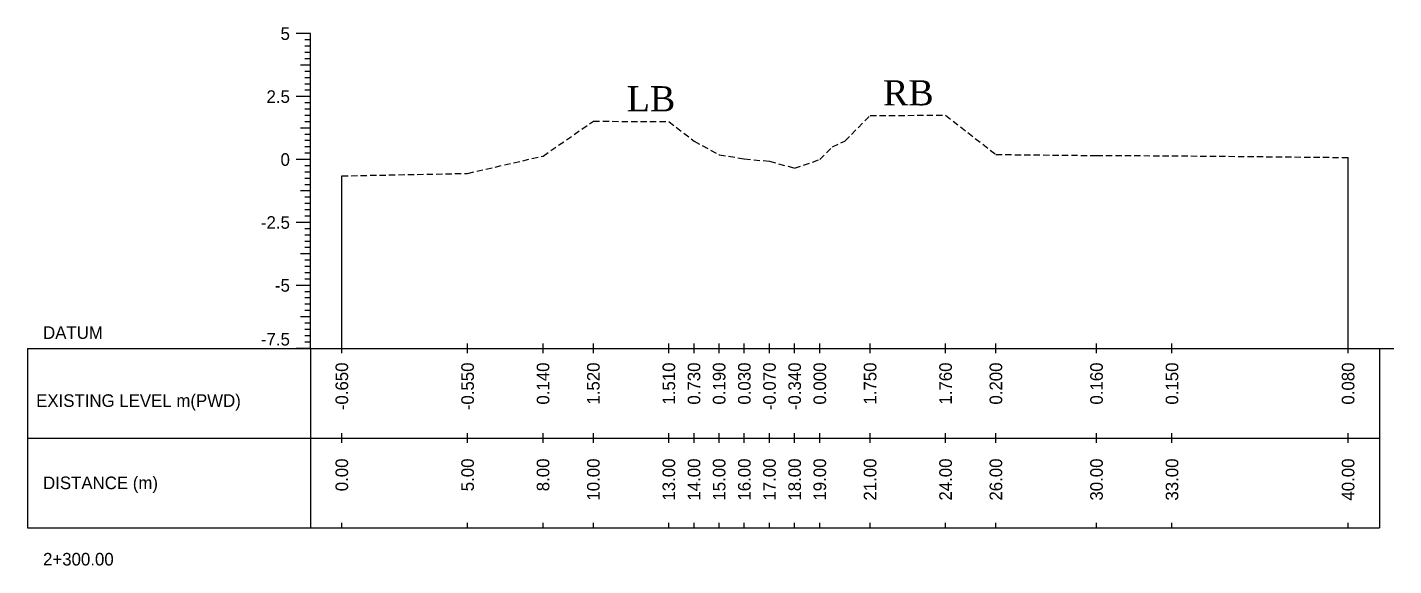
# Model space of a CAD drawing. Header units: inches. Extents: x 4752 to 6808, y -1487 to -426.
# Drawn here: x 5782.6 to 5836.9, y -1483.6 to -1462.2 of the extents above; entities that cross this region are included whole.
import ezdxf
from ezdxf.enums import TextEntityAlignment as Align

# ---------------------------------------------------------------- set-up
doc = ezdxf.new("R2010")
doc.units = ezdxf.units.IN
doc.header["$MEASUREMENT"] = 0
doc.linetypes.add('HIDDEN', pattern=[0.375, 0.25, -0.125])
doc.layers.add('CS_Drawing', color=7, linetype='Continuous')
doc.layers.add('GL', color=3, linetype='HIDDEN')
doc.styles.add('romans', font='romans.shx')

msp = doc.modelspace()

# ---------------------------------------------------------------- linework, layer by layer
at = {"layer": 'CS_Drawing'}
for p, q in [((5793.859, -1462.494), (5793.296, -1462.494)), ((5793.859, -1462.494), (5793.465, -1462.494)), ((5793.859, -1462.494), (5793.634, -1462.494)), ((5793.859, -1474.994), (5793.859, -1462.494)), ((5793.859, -1462.744), (5793.634, -1462.744)), ((5793.859, -1462.994), (5793.634, -1462.994)), ((5793.859, -1463.244), (5793.634, -1463.244)), ((5793.859, -1463.494), (5793.634, -1463.494)), ((5793.859, -1463.744), (5793.465, -1463.744)), ((5793.859, -1463.744), (5793.634, -1463.744)), ((5793.859, -1463.994), (5793.634, -1463.994)), ((5793.859, -1464.244), (5793.634, -1464.244)), ((5793.859, -1464.494), (5793.634, -1464.494)), ((5793.859, -1464.744), (5793.634, -1464.744)), ((5793.859, -1464.994), (5793.296, -1464.994)), ((5793.859, -1464.994), (5793.465, -1464.994)), ((5793.859, -1464.994), (5793.634, -1464.994)), ((5793.859, -1465.244), (5793.634, -1465.244)), ((5793.859, -1465.494), (5793.634, -1465.494)), ((5793.859, -1465.744), (5793.634, -1465.744)), ((5793.859, -1466.244), (5793.465, -1466.244)), ((5793.859, -1465.994), (5793.634, -1465.994)), ((5793.859, -1466.244), (5793.634, -1466.244)), ((5793.859, -1466.494), (5793.634, -1466.494)), ((5793.859, -1466.744), (5793.634, -1466.744)), ((5793.859, -1467.494), (5793.296, -1467.494)), ((5793.859, -1467.494), (5793.465, -1467.494)), ((5793.859, -1466.994), (5793.634, -1466.994)), ((5793.859, -1467.244), (5793.634, -1467.244)), ((5793.859, -1467.494), (5793.634, -1467.494)), ((5835.109, -1474.994), (5835.109, -1467.414)), ((5793.859, -1467.744), (5793.634, -1467.744)), ((5793.859, -1467.994), (5793.634, -1467.994)), ((5793.859, -1468.244), (5793.634, -1468.244)), ((5793.859, -1468.494), (5793.634, -1468.494)), ((5795.109, -1474.994), (5795.109, -1468.144)), ((5793.859, -1468.744), (5793.465, -1468.744)), ((5793.859, -1468.744), (5793.634, -1468.744)), ((5793.859, -1468.994), (5793.634, -1468.994)), ((5793.859, -1469.244), (5793.634, -1469.244)), ((5793.859, -1469.494), (5793.634, -1469.494)), ((5793.859, -1469.994), (5793.296, -1469.994)), ((5793.859, -1469.994), (5793.465, -1469.994)), ((5793.859, -1469.744), (5793.634, -1469.744)), ((5793.859, -1469.994), (5793.634, -1469.994)), ((5793.859, -1470.244), (5793.634, -1470.244)), ((5793.859, -1470.494), (5793.634, -1470.494)), ((5793.859, -1470.744), (5793.634, -1470.744)), ((5793.859, -1471.244), (5793.465, -1471.244)), ((5793.859, -1470.994), (5793.634, -1470.994)), ((5793.859, -1471.244), (5793.634, -1471.244)), ((5793.859, -1471.494), (5793.634, -1471.494)), ((5793.859, -1471.744), (5793.634, -1471.744)), ((5793.859, -1471.994), (5793.634, -1471.994)), ((5793.859, -1472.244), (5793.634, -1472.244)), ((5793.859, -1472.494), (5793.296, -1472.494)), ((5793.859, -1472.494), (5793.465, -1472.494)), ((5793.859, -1472.494), (5793.634, -1472.494)), ((5793.859, -1472.744), (5793.634, -1472.744)), ((5793.859, -1472.994), (5793.634, -1472.994)), ((5793.859, -1473.244), (5793.634, -1473.244)), ((5793.859, -1473.494), (5793.634, -1473.494)), ((5793.859, -1473.744), (5793.465, -1473.744)), ((5793.859, -1473.744), (5793.634, -1473.744)), ((5793.859, -1473.994), (5793.634, -1473.994)), ((5793.859, -1474.244), (5793.634, -1474.244)), ((5793.859, -1474.494), (5793.634, -1474.494)), ((5782.609, -1474.994), (5793.859, -1474.994)), ((5782.609, -1474.994), (5782.609, -1482.119)), ((5793.859, -1474.994), (5793.296, -1474.994)), ((5793.859, -1474.994), (5793.465, -1474.994)), ((5793.859, -1474.744), (5793.634, -1474.744)), ((5793.859, -1474.994), (5793.634, -1474.994)), ((5793.859, -1474.994), (5836.359, -1474.994)), ((5793.859, -1474.994), (5793.859, -1482.119)), ((5795.109, -1475.181), (5795.109, -1474.806)), ((5800.109, -1475.181), (5800.109, -1474.806)), ((5803.109, -1475.181), (5803.109, -1474.806)), ((5805.109, -1475.181), (5805.109, -1474.806)), ((5808.109, -1475.181), (5808.109, -1474.806)), ((5809.109, -1475.181), (5809.109, -1474.806)), ((5810.109, -1475.181), (5810.109, -1474.806)), ((5811.109, -1475.181), (5811.109, -1474.806)), ((5812.109, -1475.181), (5812.109, -1474.806)), ((5813.109, -1475.181), (5813.109, -1474.806)), ((5814.109, -1475.181), (5814.109, -1474.806)), ((5816.109, -1475.181), (5816.109, -1474.806)), ((5819.109, -1475.181), (5819.109, -1474.806)), ((5821.109, -1475.181), (5821.109, -1474.806)), ((5825.109, -1475.181), (5825.109, -1474.806)), ((5828.109, -1475.181), (5828.109, -1474.806)), ((5835.109, -1475.181), (5835.109, -1474.806)), ((5836.359, -1474.994), (5836.921, -1474.994)), ((5836.359, -1474.994), (5836.752, -1474.994)), ((5836.359, -1474.994), (5836.584, -1474.994)), ((5836.359, -1474.994), (5836.359, -1482.119)), ((5795.109, -1478.744), (5795.109, -1478.369)), ((5800.109, -1478.744), (5800.109, -1478.369)), ((5803.109, -1478.744), (5803.109, -1478.369)), ((5805.109, -1478.744), (5805.109, -1478.369)), ((5808.109, -1478.744), (5808.109, -1478.369)), ((5809.109, -1478.744), (5809.109, -1478.369)), ((5810.109, -1478.744), (5810.109, -1478.369)), ((5811.109, -1478.744), (5811.109, -1478.369)), ((5812.109, -1478.744), (5812.109, -1478.369)), ((5813.109, -1478.744), (5813.109, -1478.369)), ((5814.109, -1478.744), (5814.109, -1478.369)), ((5816.109, -1478.744), (5816.109, -1478.369)), ((5819.109, -1478.744), (5819.109, -1478.369)), ((5821.109, -1478.744), (5821.109, -1478.369)), ((5825.109, -1478.744), (5825.109, -1478.369)), ((5828.109, -1478.744), (5828.109, -1478.369)), ((5835.109, -1478.744), (5835.109, -1478.369)), ((5782.609, -1478.556), (5793.859, -1478.556)), ((5793.859, -1478.556), (5836.359, -1478.556)), ((5793.859, -1478.556), (5836.359, -1478.556)), ((5782.609, -1482.119), (5793.859, -1482.119)), ((5793.859, -1482.119), (5836.359, -1482.119)), ((5795.109, -1482.119), (5795.109, -1481.931)), ((5800.109, -1482.119), (5800.109, -1481.931)), ((5803.109, -1482.119), (5803.109, -1481.931)), ((5805.109, -1482.119), (5805.109, -1481.931)), ((5808.109, -1482.119), (5808.109, -1481.931)), ((5809.109, -1482.119), (5809.109, -1481.931)), ((5810.109, -1482.119), (5810.109, -1481.931)), ((5811.109, -1482.119), (5811.109, -1481.931)), ((5812.109, -1482.119), (5812.109, -1481.931)), ((5813.109, -1482.119), (5813.109, -1481.931)), ((5814.109, -1482.119), (5814.109, -1481.931)), ((5816.109, -1482.119), (5816.109, -1481.931)), ((5819.109, -1482.119), (5819.109, -1481.931)), ((5821.109, -1482.119), (5821.109, -1481.931)), ((5825.109, -1482.119), (5825.109, -1481.931)), ((5828.109, -1482.119), (5828.109, -1481.931)), ((5835.109, -1482.119), (5835.109, -1481.931))]:
    msp.add_line(p, q, dxfattribs=at)
at = {"layer": 'GL'}
msp.add_lwpolyline([(5795.109, -1468.144), (5800.109, -1468.044), (5803.109, -1467.354), (5805.109, -1465.974), (5808.109, -1465.984), (5809.109, -1466.764), (5810.109, -1467.304), (5811.109, -1467.464), (5812.109, -1467.564), (5813.109, -1467.834), (5814.109, -1467.494), (5814.609, -1466.994), (5815.109, -1466.764), (5816.109, -1465.744), (5819.109, -1465.734), (5821.109, -1467.294), (5825.109, -1467.334), (5828.109, -1467.344), (5835.109, -1467.414)], dxfattribs=at)

# ---------------------------------------------------------------- texts
at = {"char_height": 1, "width": 325.84704, "attachment_point": 1, "style": 'romans'}
for s, insert in [('{\\fTimes New Roman|b0|i0|c0|p18;LB}', (5806.435, -1464.58)), ('\\pi-1,l1;{\\fTimes New Roman|b0|i0|c0|p18;RB}', (5816.621, -1464.345))]:
    msp.add_mtext(s, dxfattribs=dict(at, insert=insert))
at = {"layer": 'CS_Drawing'}
for s, p in [('5', (5793.046, -1462.494)), ('2.5', (5793.046, -1464.994)), ('0', (5793.046, -1467.494)), ('-2.5', (5793.046, -1469.994)), ('-5', (5793.046, -1472.494))]:
    msp.add_text(s, height=0.5, dxfattribs=at).set_placement(p, align=Align.MIDDLE_RIGHT)
for s, p in [('DATUM', (5783.234, -1474.369)), ('EXISTING LEVEL m(PWD)', (5782.959, -1477.07)), ('DISTANCE (m)', (5783.234, -1480.337)), ('2+300.00', (5783.234, -1483.369))]:
    msp.add_text(s, height=0.5, dxfattribs=at).set_placement(p, align=Align.MIDDLE_LEFT)
msp.add_text('-7.5', height=0.5, dxfattribs=at).set_placement((5793.046, -1474.881), align=Align.RIGHT)
for s, p in [('-0.650', (5795.109, -1475.556)), ('-0.550', (5800.109, -1475.556)), ('0.140', (5803.109, -1475.556)), ('1.520', (5805.109, -1475.556)), ('1.510', (5808.109, -1475.556)), ('0.730', (5809.109, -1475.556)), ('0.190', (5810.109, -1475.556)), ('0.030', (5811.109, -1475.556)), ('-0.070', (5812.109, -1475.556)), ('-0.340', (5813.109, -1475.556)), ('0.000', (5814.109, -1475.556)), ('1.750', (5816.109, -1475.556)), ('1.760', (5819.109, -1475.556)), ('0.200', (5821.109, -1475.556)), ('0.160', (5825.109, -1475.556)), ('0.150', (5828.109, -1475.556)), ('0.080', (5835.109, -1475.556)), ('0.00', (5795.109, -1479.369)), ('5.00', (5800.109, -1479.369)), ('8.00', (5803.109, -1479.369)), ('10.00', (5805.109, -1479.369)), ('13.00', (5808.109, -1479.369)), ('14.00', (5809.109, -1479.369)), ('15.00', (5810.109, -1479.369)), ('16.00', (5811.109, -1479.369)), ('17.00', (5812.109, -1479.369)), ('18.00', (5813.109, -1479.369)), ('19.00', (5814.109, -1479.369)), ('21.00', (5816.109, -1479.369)), ('24.00', (5819.109, -1479.369)), ('26.00', (5821.109, -1479.369)), ('30.00', (5825.109, -1479.369)), ('33.00', (5828.109, -1479.369)), ('40.00', (5835.109, -1479.369))]:
    msp.add_text(s, height=0.5, rotation=90, dxfattribs=at).set_placement(p, align=Align.MIDDLE_RIGHT)

doc.saveas('drawing.dxf')
